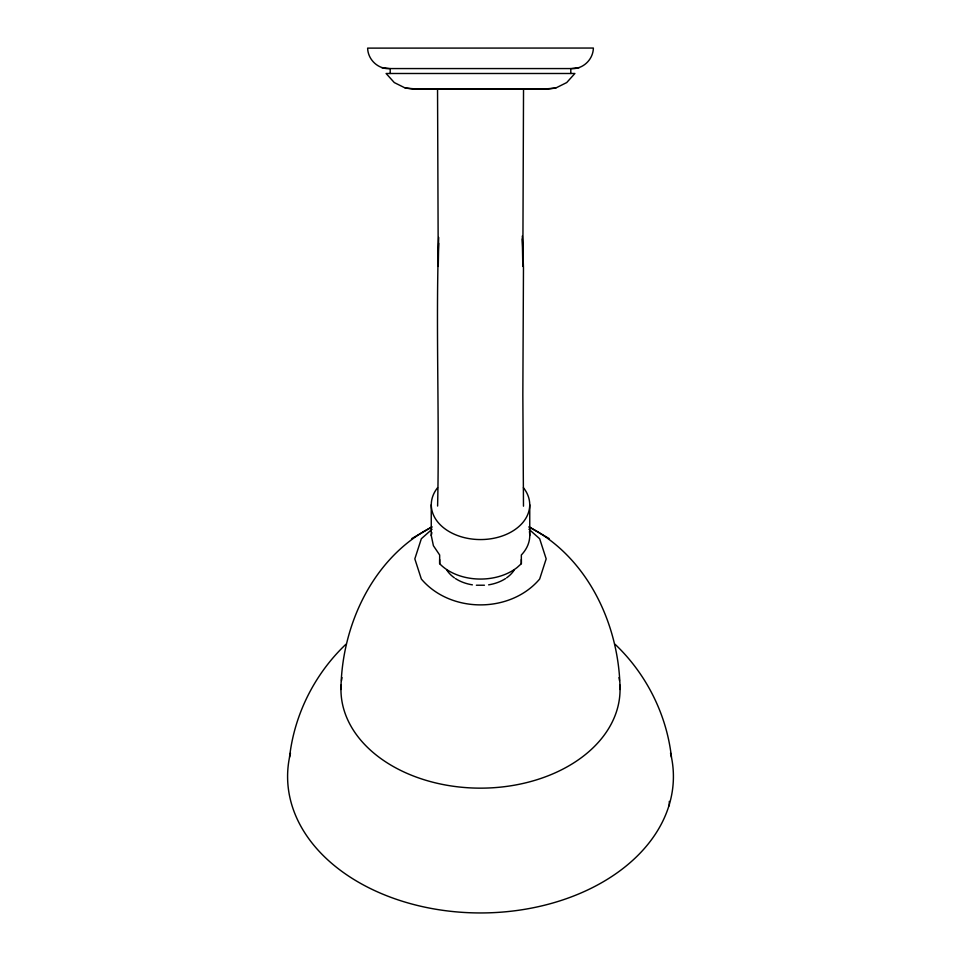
<?xml version="1.0" encoding="UTF-8"?>
<svg xmlns="http://www.w3.org/2000/svg" width="961" height="961" viewBox="0 0 961 961"><rect width="100%" height="100%" fill="white"/><g stroke="black" fill="none" stroke-linecap="round" stroke-linejoin="round"><path stroke-width="1.44" d="M529.439 531.577A49.251 34.824 0 0 1 521.342 554.99L521.342 563.699L517.102 567.531A49.251 34.824 0 0 1 439.657 563.699L439.657 559.542M523.529 89.577L522.82 266.413L522.291 238.917M437.603 506.039C439.645 416.521 435.585 326.968 438.696 237.463M438.684 243.253L438.252 266.425L437.543 89.577M340.951 689.481C341.611 625.143 373.06 557.452 431.753 527.036M289.561 757.136C294.306 714.503 314.727 673.877 345.852 644.338M439.657 563.699L439.657 554.99L433.399 545.704L431.261 535.529L431.873 532.61M432.054 529.235L421.338 538.737L414.828 558.882L421.338 579.027C450.493 613.502 510.507 613.502 539.662 579.027L546.172 558.882L539.662 538.737L528.946 529.235M572.203 68.675C583.483 68.832 593.153 59.306 593.369 48.05L367.631 48.122C367.883 59.354 377.541 68.832 388.797 68.675M411.849 538.544L431.994 526.94M555.746 88.028L566.702 82.574L574.894 73.492L386.106 73.492L394.298 82.574L405.254 88.028L414.804 89.253L546.196 89.253L555.746 88.028L543.566 89.097L417.434 89.097L405.254 88.028M381.745 67.642L390.202 68.567L570.798 68.567L579.255 67.642M484.44 585.225L476.368 585.225M529.247 527.036C587.94 557.452 619.389 625.143 620.049 689.481M529.006 526.94L549.151 538.544M615.148 644.338C646.272 673.877 666.694 714.503 671.439 757.136M522.316 236.022L523.469 267.855L522.844 394.743L523.481 506.171M431.249 504.765L431.261 535.529M669.3 801.402L669.3 805.798M570.798 68.567L570.798 73.492M529.751 504.765L529.751 535.517M521.342 559.542L521.342 563.699M390.202 68.567L390.202 73.492M619.905 685.025A139.549 98.671 0 0 1 480.5 788.152A139.549 98.671 0 0 1 341.095 685.025M341.527 680.556A139.549 98.671 0 0 1 341.972 677.577M619.028 677.577A139.549 98.671 0 0 1 619.473 680.556M670.514 753.016A192.897 136.402 0 0 1 480.5 912.95A192.897 136.402 0 0 1 290.486 753.016M523.421 487.707A49.227 34.812 0 0 1 480.512 539.565A49.227 34.812 0 0 1 437.591 487.707M514.111 570.185A36.938 26.115 0 0 1 506.615 577.837M505.522 578.582A36.938 26.115 0 0 1 488.62 584.841M472.38 584.841A36.938 26.115 0 0 1 455.478 578.582M454.385 577.837A36.938 26.115 0 0 1 446.889 570.185"/></g></svg>
